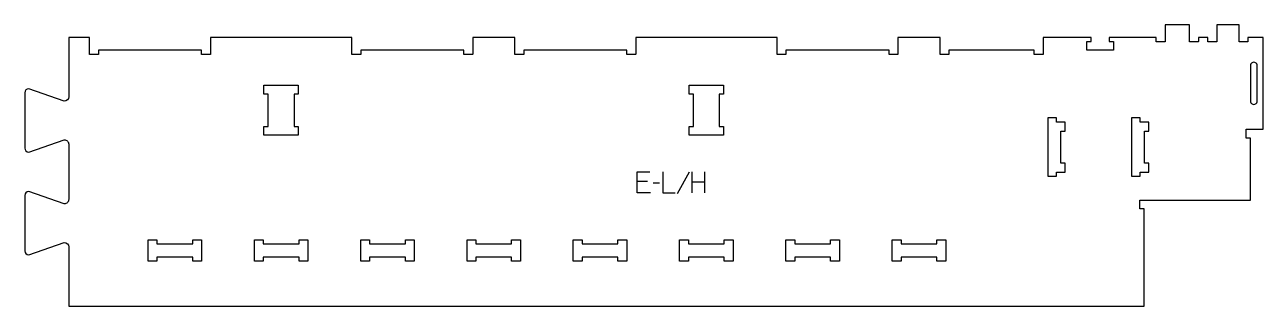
# Model space of a CAD drawing. Extents: x -861 to 886, y -190 to 208.
import ezdxf

# ---------------------------------------------------------------- set-up
doc = ezdxf.new("R2010")
doc.units = 0
for name, color, linetype in [('1_ANYTOOL_1MMDEEP_LABELS_S', 2, 'CONTINUOUS'), ('3_ANYTOOL_CUTTHROUGH_INSID', 4, 'CONTINUOUS'), ('4_ANYTOOL_CUTTHROUGH_OUTSI', 5, 'CONTINUOUS')]:
    doc.layers.add(name, color=color, linetype=linetype)

msp = doc.modelspace()

# ---------------------------------------------------------------- linework, layer by layer
at = {"layer": '1_ANYTOOL_1MMDEEP_LABELS_S'}
for p, q in [((80, 0), (80, -30)), ((98.3, -30), (98.3, 0)), ((17.7, -13.9), (3, -13.9)), ((34.2, -16.1), (25.4, -16.2)), ((76.5, -0.5), (59.4, -31.2)), ((98.3, -14.7), (80, -14.7))]:
    msp.add_line(p, q, dxfattribs=at)
for points in [[(21.9, -30), (3, -30), (3, 0), (20.8, 0)], [(39.3, 0), (39.3, -30), (56.4, -30)]]:
    msp.add_lwpolyline(points, dxfattribs=at)
at = {"layer": '3_ANYTOOL_CUTTHROUGH_INSID'}
msp.add_lwpolyline([(868.3, 149.8), (868.3, 99.8, 1.000001), (877.8, 99.8), (877.8, 149.8, 1.000001)], format="xyb", close=True, dxfattribs=at)
for points in [[(-523.7, 51.5), (-523.7, 64), (-517.7, 64), (-517.7, 109.5), (-523.7, 109.5), (-523.7, 122), (-475.2, 122), (-475.2, 109.5), (-481.2, 109.5), (-481.2, 64), (-475.2, 64), (-475.2, 51.5)], [(76.3, 51.5), (76.3, 64), (82.3, 64), (82.3, 109.5), (76.3, 109.5), (76.3, 122), (124.8, 122), (124.8, 109.5), (118.8, 109.5), (118.8, 64), (124.8, 64), (124.8, 51.5)], [(594.8, 76), (582.3, 76), (582.3, -6.5), (594.8, -6.5), (594.8, -0.5), (606.8, -0.5), (606.8, 12), (600.8, 12), (600.8, 57.5), (606.8, 57.5), (606.8, 70), (594.8, 70)], [(712.8, 76), (700.3, 76), (700.3, -6.5), (712.8, -6.5), (712.8, -0.5), (724.8, -0.5), (724.8, 12), (718.8, 12), (718.8, 57.5), (724.8, 57.5), (724.8, 70), (712.8, 70)], [(-624.2, -102), (-624.2, -96), (-611.7, -96), (-611.7, -126.5), (-624.2, -126.5), (-624.2, -120.5), (-674.7, -120.5), (-674.7, -126.5), (-687.2, -126.5), (-687.2, -96), (-674.7, -96), (-674.7, -102)], [(-474.2, -102), (-474.2, -96), (-461.7, -96), (-461.7, -126.5), (-474.2, -126.5), (-474.2, -120.5), (-524.7, -120.5), (-524.7, -126.5), (-537.2, -126.5), (-537.2, -96), (-524.7, -96), (-524.7, -102)], [(-324.2, -102), (-324.2, -96), (-311.7, -96), (-311.7, -126.5), (-324.2, -126.5), (-324.2, -120.5), (-374.7, -120.5), (-374.7, -126.5), (-387.2, -126.5), (-387.2, -96), (-374.7, -96), (-374.7, -102)], [(-174.2, -102), (-174.2, -96), (-161.7, -96), (-161.7, -126.5), (-174.2, -126.5), (-174.2, -120.5), (-224.7, -120.5), (-224.7, -126.5), (-237.2, -126.5), (-237.2, -96), (-224.7, -96), (-224.7, -102)], [(-24.2, -102), (-24.2, -96), (-11.7, -96), (-11.7, -126.5), (-24.2, -126.5), (-24.2, -120.5), (-74.7, -120.5), (-74.7, -126.5), (-87.2, -126.5), (-87.2, -96), (-74.7, -96), (-74.7, -102)], [(125.8, -102), (125.8, -96), (138.3, -96), (138.3, -126.5), (125.8, -126.5), (125.8, -120.5), (75.3, -120.5), (75.3, -126.5), (62.8, -126.5), (62.8, -96), (75.3, -96), (75.3, -102)], [(275.8, -102), (275.8, -96), (288.3, -96), (288.3, -126.5), (275.8, -126.5), (275.8, -120.5), (225.3, -120.5), (225.3, -126.5), (212.8, -126.5), (212.8, -96), (225.3, -96), (225.3, -102)], [(425.8, -102), (425.8, -96), (438.3, -96), (438.3, -126.5), (425.8, -126.5), (425.8, -120.5), (375.3, -120.5), (375.3, -126.5), (362.8, -126.5), (362.8, -96), (375.3, -96), (375.3, -102)]]:
    msp.add_lwpolyline(points, close=True, dxfattribs=at)
at = {"layer": '4_ANYTOOL_CUTTHROUGH_OUTSI'}
msp.add_lwpolyline([(563.3, 165.8), (563.3, 171.5), (442.8, 171.5), (442.8, 165.8, -0.414214), (442.5, 165.5), (430.5, 165.5, -0.414214), (430.3, 165.8), (430.3, 189.5), (370.8, 189.5), (370.8, 165.8, -0.414214), (370.5, 165.5), (358.5, 165.5, -0.414214), (358.3, 165.8), (358.3, 171.5), (212.8, 171.5), (212.8, 165.8, -0.414214), (212.5, 165.5), (200.5, 165.5, -0.414214), (200.3, 165.8), (200.3, 189.5), (0.8, 189.5), (0.8, 165.8, -0.414214), (0.5, 165.5), (-11.5, 165.5, -0.414214), (-11.7, 165.8), (-11.7, 171.5), (-157.2, 171.5), (-157.2, 165.8, -0.414214), (-157.5, 165.5), (-169.5, 165.5, -0.414214), (-169.7, 165.8), (-169.7, 189.5), (-229.2, 189.5), (-229.2, 165.8, -0.414214), (-229.5, 165.5), (-241.5, 165.5, -0.414214), (-241.7, 165.8), (-241.7, 171.5), (-387.2, 171.5), (-387.2, 165.8, -0.414214), (-387.5, 165.5), (-399.5, 165.5, -0.414214), (-399.7, 165.8), (-399.7, 189.5), (-599.2, 189.5), (-599.2, 165.8, -0.414214), (-599.5, 165.5), (-611.5, 165.5, -0.414214), (-611.7, 165.8), (-611.7, 171.5), (-757.2, 171.5), (-757.2, 165.8, -0.414214), (-757.5, 165.5), (-769.5, 165.5, -0.414214), (-769.7, 165.8), (-769.7, 189.5), (-799.2, 189.5), (-799.2, 105.8, -0.411451), (-805.5, 99.6), (-805.5, 99.6), (-855.5, 117.1, 0.412073), (-861.2, 111.4), (-861.2, 33.4, 0.412073), (-855.5, 27.6), (-805.5, 45.1), (-805.5, 45.1, -0.414214), (-799.2, 38.9), (-799.2, -39.1, -0.414214), (-805.5, -45.4), (-805.5, -45.4), (-855.5, -27.9, 0.412073), (-861.2, -33.6), (-861.2, -111.6, 0.412073), (-855.5, -117.4), (-805.5, -99.9), (-805.5, -99.9, -0.411451), (-799.2, -106.1), (-799.2, -190), (718.3, -190), (718.3, -52.5), (712.5, -52.5, -0.414214), (712.3, -52.2), (712.3, -40.2, -0.414214), (712.5, -40), (868.3, -40), (868.3, 47.5), (862.5, 47.5, -0.414214), (862.3, 47.8), (862.3, 59.8, -0.414214), (862.5, 60), (886.3, 60), (886.3, 189.5), (864.8, 189.5), (864.8, 183.8, -0.414214), (864.5, 183.5), (852.5, 183.5, -0.414214), (852.3, 183.8), (852.3, 207.5), (820.7, 207.5), (820.7, 183.8, -0.414214), (820.5, 183.5), (808.5, 183.5, -0.414214), (808.2, 183.8), (808.2, 189.5), (794.8, 189.5), (794.8, 183.8, -0.414214), (794.5, 183.5), (782.5, 183.5, -0.414214), (782.3, 183.8), (782.3, 207.5), (747.8, 207.5), (747.8, 183.8, -0.414214), (747.5, 183.5), (735.5, 183.5, -0.414214), (735.3, 183.8), (735.3, 189.5), (668.8, 189.5), (668.8, 184), (674.5, 184, -0.414214), (674.8, 183.8), (674.8, 171.8, -0.414214), (674.5, 171.5), (637.5, 171.5, -0.414214), (637.3, 171.8), (637.3, 183.8, -0.414214), (637.5, 184), (643.3, 184), (643.3, 189.5), (575.8, 189.5), (575.8, 165.8, -0.414214), (575.5, 165.5), (563.5, 165.5, -0.414214)], format="xyb", close=True, dxfattribs=at)

doc.saveas('drawing.dxf')
